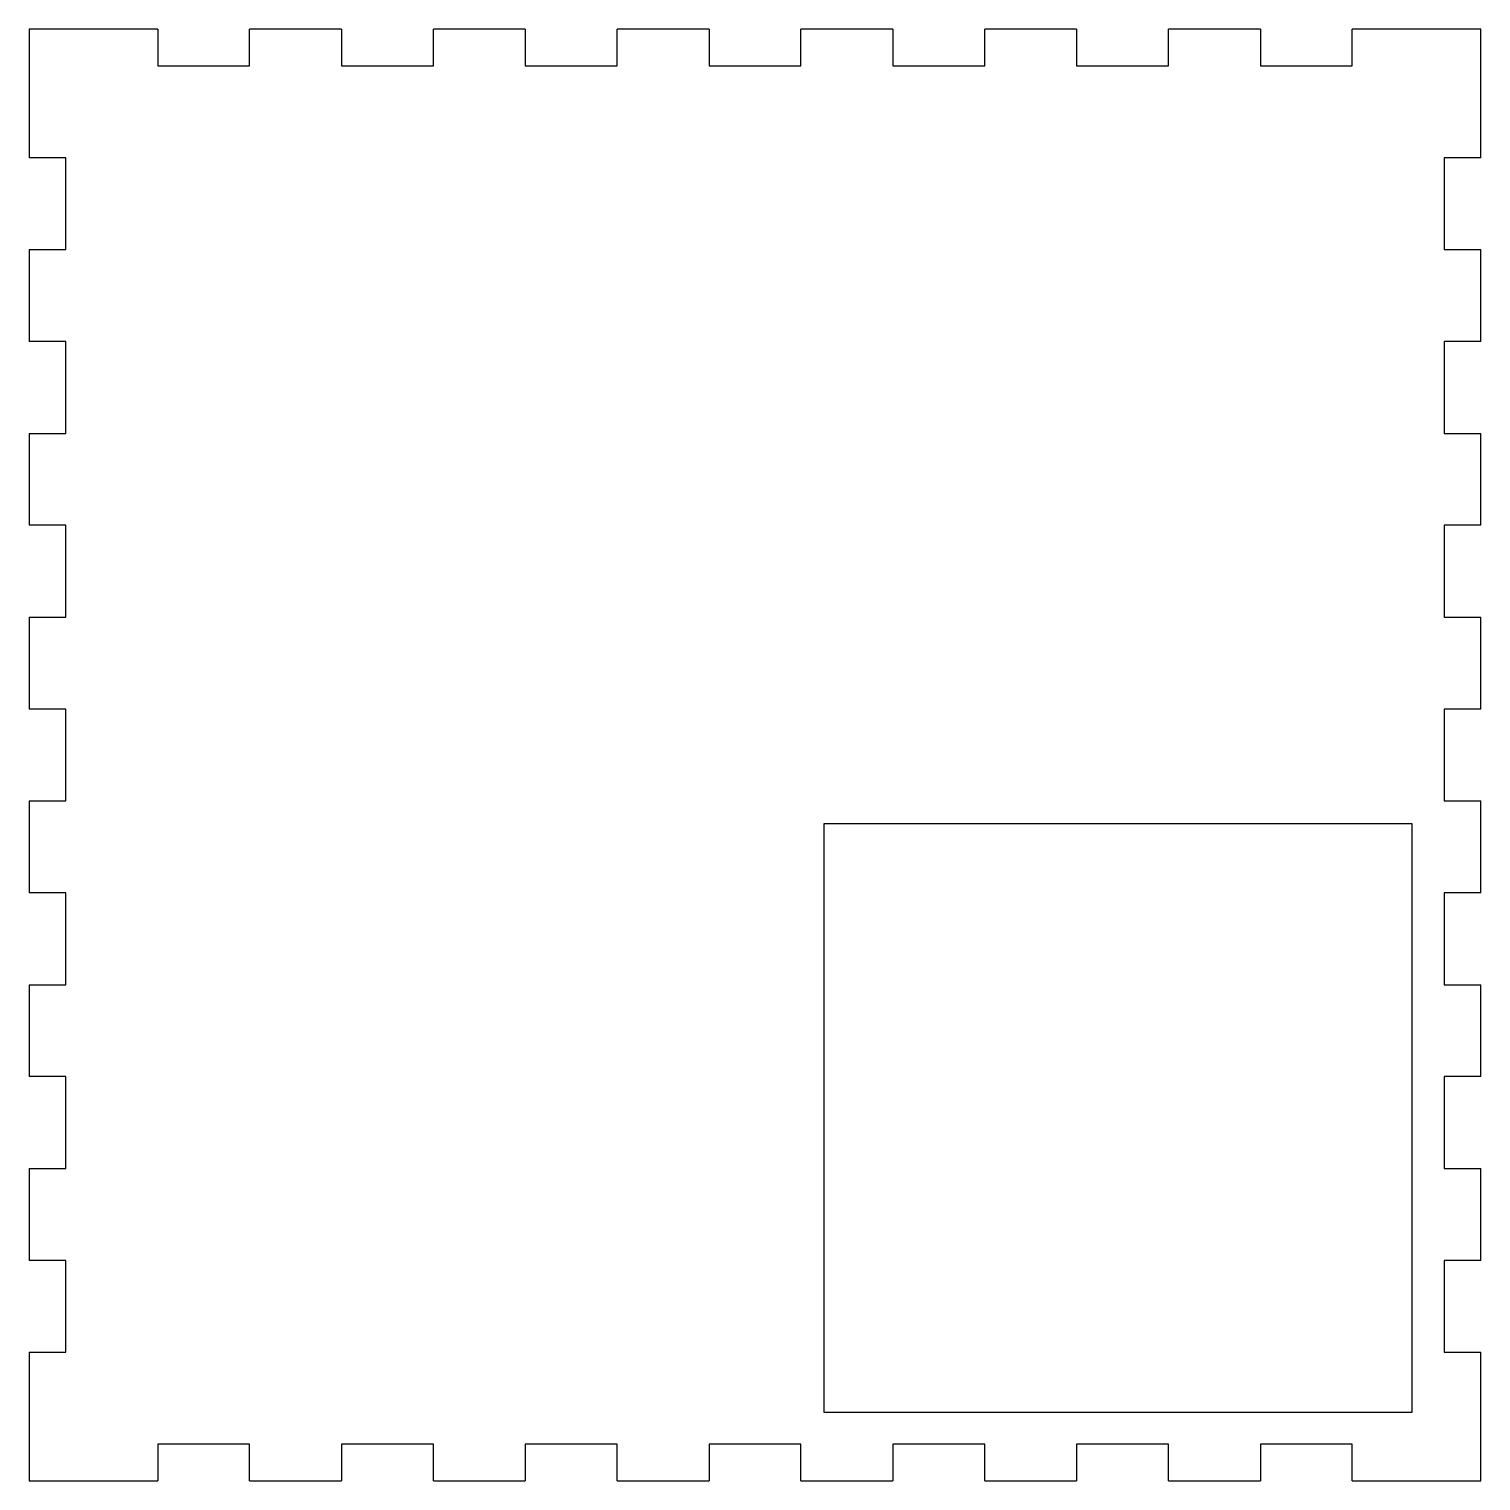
# Model space of a CAD drawing. Header units: millimetres. Extents: x -79 to 79, y -79 to 79.
import ezdxf

# ---------------------------------------------------------------- set-up
doc = ezdxf.new("R2010")
doc.units = ezdxf.units.MM
doc.layers.add('Shape2DView', color=7, linetype='CONTINUOUS')

msp = doc.modelspace()

# ---------------------------------------------------------------- linework, layer by layer
at = {"layer": 'Shape2DView'}
for p, q in [((-79, 79), (-79, 65)), ((-65, 79), (-79, 79)), ((-65, 79), (-65, 75)), ((-55, 75), (-55, 79)), ((-45, 79), (-55, 79)), ((-45, 79), (-45, 75)), ((-35, 75), (-35, 79)), ((-25, 79), (-35, 79)), ((-25, 79), (-25, 75)), ((-15, 75), (-15, 79)), ((-5, 79), (-15, 79)), ((-5, 79), (-5, 75)), ((5, 75), (5, 79)), ((15, 79), (5, 79)), ((15, 79), (15, 75)), ((25, 75), (25, 79)), ((35, 79), (25, 79)), ((35, 79), (35, 75)), ((45, 75), (45, 79)), ((55, 79), (45, 79)), ((55, 79), (55, 75)), ((65, 75), (65, 79)), ((79, 79), (65, 79)), ((79, 65), (79, 79)), ((-65, 75), (-55, 75)), ((-45, 75), (-35, 75)), ((-25, 75), (-15, 75)), ((-5, 75), (5, 75)), ((15, 75), (25, 75)), ((35, 75), (45, 75)), ((55, 75), (65, 75)), ((-75, 65), (-79, 65)), ((-75, 55), (-75, 65)), ((79, 65), (75, 65)), ((75, 65), (75, 55)), ((-79, 55), (-75, 55)), ((-79, 55), (-79, 45)), ((75, 55), (79, 55)), ((79, 45), (79, 55)), ((-75, 45), (-79, 45)), ((-75, 35), (-75, 45)), ((79, 45), (75, 45)), ((75, 45), (75, 35)), ((-79, 35), (-75, 35)), ((-79, 35), (-79, 25)), ((75, 35), (79, 35)), ((79, 25), (79, 35)), ((-75, 25), (-79, 25)), ((-75, 15), (-75, 25)), ((79, 25), (75, 25)), ((75, 25), (75, 15)), ((-79, 15), (-75, 15)), ((-79, 15), (-79, 5)), ((75, 15), (79, 15)), ((79, 5), (79, 15)), ((-75, 5), (-79, 5)), ((-75, -5), (-75, 5)), ((79, 5), (75, 5)), ((75, 5), (75, -5)), ((-79, -5), (-75, -5)), ((-79, -5), (-79, -15)), ((75, -5), (79, -5)), ((79, -15), (79, -5)), ((71.5, -7.5), (7.5, -7.5)), ((7.5, -7.5), (7.5, -71.5)), ((71.5, -71.5), (71.5, -7.5)), ((-75, -15), (-79, -15)), ((-75, -25), (-75, -15)), ((79, -15), (75, -15)), ((75, -15), (75, -25)), ((-79, -25), (-75, -25)), ((-79, -25), (-79, -35)), ((75, -25), (79, -25)), ((79, -35), (79, -25)), ((-75, -35), (-79, -35)), ((-75, -45), (-75, -35)), ((79, -35), (75, -35)), ((75, -35), (75, -45)), ((-79, -45), (-75, -45)), ((-79, -45), (-79, -55)), ((75, -45), (79, -45)), ((79, -55), (79, -45)), ((-75, -55), (-79, -55)), ((-75, -65), (-75, -55)), ((79, -55), (75, -55)), ((75, -55), (75, -65)), ((-79, -65), (-75, -65)), ((-79, -65), (-79, -79)), ((75, -65), (79, -65)), ((79, -79), (79, -65)), ((7.5, -71.5), (71.5, -71.5)), ((-65, -75), (-65, -79)), ((-55, -75), (-65, -75)), ((-55, -79), (-55, -75)), ((-45, -75), (-45, -79)), ((-35, -75), (-45, -75)), ((-35, -79), (-35, -75)), ((-25, -75), (-25, -79)), ((-15, -75), (-25, -75)), ((-15, -79), (-15, -75)), ((-5, -75), (-5, -79)), ((5, -75), (-5, -75)), ((5, -79), (5, -75)), ((15, -75), (15, -79)), ((25, -75), (15, -75)), ((25, -79), (25, -75)), ((35, -75), (35, -79)), ((45, -75), (35, -75)), ((45, -79), (45, -75)), ((55, -75), (55, -79)), ((65, -75), (55, -75)), ((65, -79), (65, -75)), ((-79, -79), (-65, -79)), ((-55, -79), (-45, -79)), ((-35, -79), (-25, -79)), ((-15, -79), (-5, -79)), ((5, -79), (15, -79)), ((25, -79), (35, -79)), ((45, -79), (55, -79)), ((65, -79), (79, -79))]:
    msp.add_line(p, q, dxfattribs=at)

doc.saveas('drawing.dxf')
